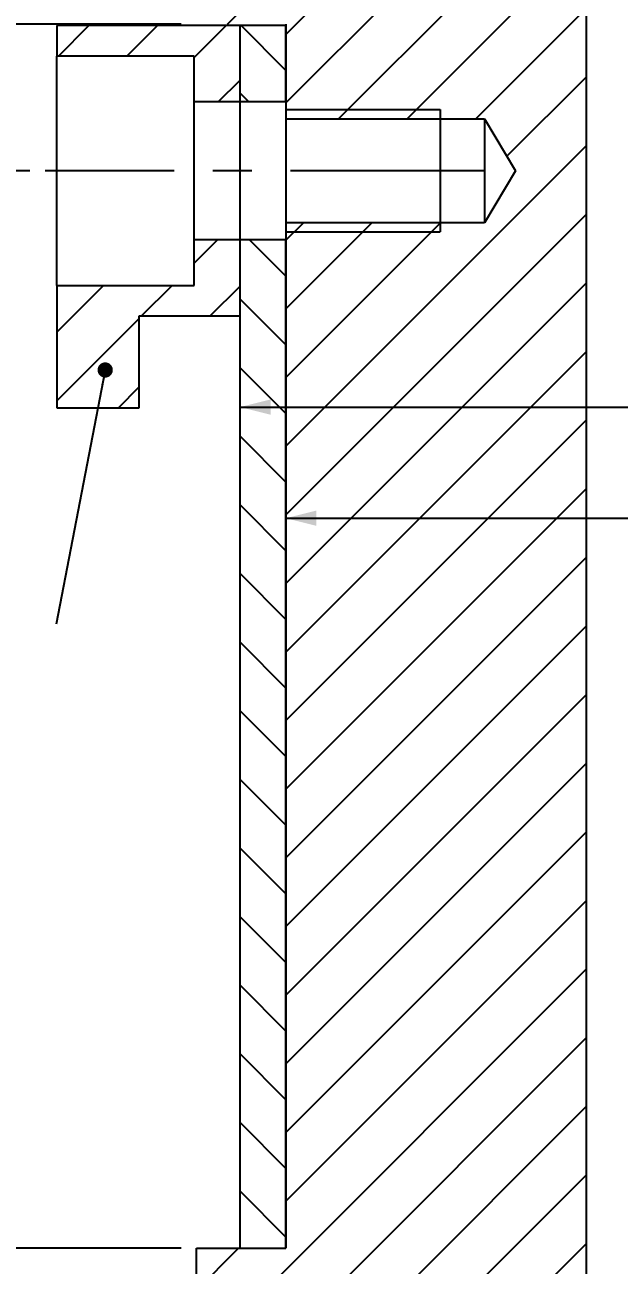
# Model space of a CAD drawing. Header units: millimetres. Extents: x 8 to 867, y 8 to 585.
# Drawn here: x 267 to 305.9, y 203.5 to 284.7 of the extents above; entities that cross this region are included whole.
import ezdxf

# ---------------------------------------------------------------- set-up
doc = ezdxf.new("R2010")
doc.units = ezdxf.units.MM
doc.linetypes.add('CENTERX2', pattern=[20.32, 12.7, -2.54, 2.54, -2.54])
for name, color, linetype in [('CENTERLINE', 4, 'CENTERX2'), ('DIMENSIONS', 2, 'Continuous'), ('HATCH', 3, 'Continuous'), ('TEXT', 2, 'Continuous')]:
    doc.layers.add(name, color=color, linetype=linetype)
doc.layers.add('OUTLINE', color=7, linetype='Continuous', lineweight=25)
doc.styles.add('SLDTEXTSTYLE0', font='TXT', dxfattribs={"width": 0.75})
doc.dimstyles.new('SLDDIMSTYLE18', dxfattribs={"dimtxt": 0.18, "dimasz": 1, "dimexe": 0, "dimexo": 0.0625, "dimgap": 0, "dimtad": 0, "dimtih": 1, "dimtoh": 1, "dimdec": 0, "dimrnd": 1e-09, "dimzin": 0, "dimdsep": 46, "dimtxsty": 'Standard', "dimblk1": 'DOT', "dimblk2": 'DOT', "dimsah": 1, "dimcen": 0.09, "dimadec": 0, "dimazin": 0, "dimtfac": 1, "dimtdec": 0, "dimtofl": 0, "dimtmove": 0, "dimatfit": 3, "dimldrblk": 'DOT', "dimfxl": 0, "dimfrac": 2, "dimtolj": 1, "dimtzin": 0, "dimarcsym": 0})
doc.dimstyles.new('SLDDIMSTYLE2', dxfattribs={"dimtxt": 3.5, "dimasz": 2, "dimexe": 0, "dimexo": 0.0625, "dimgap": 0.875, "dimtad": 1, "dimrnd": 1e-09, "dimzin": 12, "dimdsep": 46, "dimtxsty": 'SLDTEXTSTYLE0', "dimsah": 1, "dimcen": 0.09, "dimadec": 0, "dimazin": 3, "dimtfac": 1, "dimtofl": 0, "dimtmove": 0, "dimatfit": 3, "dimfxl": 0, "dimfrac": 2, "dimtolj": 1, "dimtzin": 12, "dimarcsym": 0})
doc.dimstyles.new('SLDDIMSTYLE3', dxfattribs={"dimtxt": 3.5, "dimasz": 2, "dimexe": 0, "dimexo": 0.0625, "dimgap": 0.875, "dimtad": 1, "dimrnd": 1e-09, "dimzin": 12, "dimdsep": 46, "dimtxsty": 'SLDTEXTSTYLE0', "dimsah": 1, "dimcen": 0.09, "dimadec": 0, "dimazin": 3, "dimtol": 1, "dimtp": 0.05, "dimtm": 0.05, "dimtfac": 1, "dimtofl": 0, "dimtmove": 0, "dimatfit": 3, "dimfxl": 0, "dimfrac": 2, "dimtolj": 1, "dimarcsym": 0})

# ---------------------------------------------------------------- blocks, each defined once
blk = doc.blocks.new('_D_3')
at = {"layer": 'DIMENSIONS'}
for p, q in [((275.259, 410.833), (228.903, 410.833)), ((230.903, 275.133), (230.903, 410.833)), ((267.299, 275.133), (228.903, 275.133))]:
    blk.add_line(p, q, dxfattribs=at)
for points in [[(230.903, 410.833), (230.403, 408.833), (231.403, 408.833)], [(230.903, 275.133), (231.403, 277.133), (230.403, 277.133)]]:
    blk.add_solid(points, dxfattribs=at)
at = {"layer": 'DIMENSIONS', "attachment_point": 1, "rotation": 90, "style": 'SLDTEXTSTYLE0'}
for s, insert, char_height in [('±0,05', (227.404, 345.485), 2.5), ('135,7', (226.391, 332.558), 3.5)]:
    blk.add_mtext(s, dxfattribs=dict(at, insert=insert, char_height=char_height))
blk = doc.blocks.new('_D_26')
at = {"layer": 'DIMENSIONS'}
for p, q in [((288.259, 429.833), (219.059, 429.833)), ((221.059, 429.833), (221.059, 160.579)), ((308.709, 160.579), (219.059, 160.579))]:
    blk.add_line(p, q, dxfattribs=at)
for points in [[(221.059, 429.833), (220.559, 427.833), (221.559, 427.833)], [(221.059, 160.579), (221.559, 162.579), (220.559, 162.579)]]:
    blk.add_solid(points, dxfattribs=at)
at = {"layer": 'DIMENSIONS', "attachment_point": 1, "rotation": 90, "style": 'SLDTEXTSTYLE0'}
for s, insert, char_height in [('±0,05', (217.56, 299.001), 2.5), ('269,25', (216.547, 283.488), 3.5)]:
    blk.add_mtext(s, dxfattribs=dict(at, insert=insert, char_height=char_height))
blk = doc.blocks.new('_D_36')
at = {"layer": 'DIMENSIONS'}
blk.add_line((284.059, 252.403), (424.359, 252.403), dxfattribs=at)
for points in [[(284.059, 252.403), (286.059, 251.903), (286.059, 252.903)], [(424.359, 252.403), (422.359, 252.903), (422.359, 251.903)]]:
    blk.add_solid(points, dxfattribs=at)
at = {"layer": 'DIMENSIONS', "insert": (327.165, 256.914), "char_height": 3.5, "attachment_point": 1, "style": 'SLDTEXTSTYLE0'}
blk.add_mtext('140,3', dxfattribs=at)
blk = doc.blocks.new('_D_37')
at = {"layer": 'DIMENSIONS'}
blk.add_line((281.059, 259.672), (354.209, 259.672), dxfattribs=at)
for points in [[(281.059, 259.672), (283.059, 259.172), (283.059, 260.172)], [(354.209, 259.672), (352.209, 260.172), (352.209, 259.172)]]:
    blk.add_solid(points, dxfattribs=at)
at = {"layer": 'DIMENSIONS', "insert": (327.166, 264.184), "char_height": 3.5, "attachment_point": 1, "style": 'SLDTEXTSTYLE0'}
blk.add_mtext('73,15', dxfattribs=at)
blk = doc.blocks.new('_D_39')
at = {"layer": 'DIMENSIONS'}
for p, q in [((277.209, 284.733), (237.227, 284.733)), ((239.227, 284.733), (239.227, 204.633)), ((277.209, 204.633), (237.227, 204.633))]:
    blk.add_line(p, q, dxfattribs=at)
for points in [[(239.227, 284.733), (238.727, 282.733), (239.727, 282.733)], [(239.227, 204.633), (239.727, 206.633), (238.727, 206.633)]]:
    blk.add_solid(points, dxfattribs=at)
at = {"layer": 'DIMENSIONS', "insert": (234.715, 240.159), "char_height": 3.5, "attachment_point": 1, "rotation": 90, "style": 'SLDTEXTSTYLE0'}
blk.add_mtext('80,1', dxfattribs=at)
blk = doc.blocks.new('_Dot')
at = {"color": 0, "linetype": 'ByBlock', "lineweight": -2}
blk.add_line((-0.5, 0), (-1, 0), dxfattribs=at)
at = {"color": 0, "linetype": 'ByBlock', "const_width": 0.5}
blk.add_lwpolyline([(-0.25, 0, 1), (0.25, 0, 1)], format="xyb", close=True, dxfattribs=at)

msp = doc.modelspace()

# ---------------------------------------------------------------- hatches: boundary and pattern name
at = {"layer": 'HATCH'}
h = msp.add_hatch(dxfattribs=at)
h.set_pattern_fill('ANSI31', color=256, angle=3e-322, style=0)
edge = h.paths.add_edge_path(flags=0)
edge.add_line((289.25884, 346.13342), (279.08752, 335.9621))
edge.add_arc((281.20884, 333.84078), 3, 135, 180)
edge.add_line((278.20884, 333.84078), (278.20884, 284.73342))
edge.add_line((278.20884, 284.73342), (284.05884, 284.73342))
edge.add_line((284.05884, 284.73342), (284.05884, 278.53342))
edge.add_line((284.05884, 278.53342), (297.05884, 278.53342))
edge.add_line((297.05884, 278.53342), (299.10177, 275.13342))
edge.add_line((299.10177, 275.13342), (297.05884, 271.73342))
edge.add_line((297.05884, 271.73342), (284.05884, 271.73342))
edge.add_line((284.05884, 271.73342), (284.05884, 204.63342))
edge.add_line((284.05884, 204.63342), (278.20884, 204.63342))
edge.add_line((278.20884, 204.63342), (278.20884, 163.57876))
edge.add_arc((281.20884, 163.57876), 3, 180, 270)
edge.add_line((281.20884, 160.57876), (303.70884, 160.57876))
edge.add_line((303.70884, 160.57876), (303.70884, 429.83342))
edge.add_line((303.70884, 429.83342), (289.25884, 429.83342))
edge.add_line((289.25884, 429.83342), (289.25884, 410.83342))
edge.add_line((289.25884, 410.83342), (289.25884, 346.13342))
h = msp.add_hatch(dxfattribs=at)
h.set_pattern_fill('ANSI31', color=256, style=0)
h.paths.add_polyline_path([(281.05884, 284.63342), (269.05884, 284.63342), (269.05884, 282.63342), (278.05884, 282.63342), (278.05884, 279.63342), (281.05884, 279.63342)], flags=0)
h = msp.add_hatch(dxfattribs=at)
h.set_pattern_fill('ANSI31', color=256, angle=90, style=0)
h.paths.add_polyline_path([(284.05884, 284.63342), (281.05884, 284.63342), (281.05884, 279.63342), (284.05884, 279.63342)], flags=0)
h = msp.add_hatch(dxfattribs=at)
h.set_pattern_fill('ANSI31', color=256, style=0)
h.paths.add_polyline_path([(274.45884, 265.63342), (281.05884, 265.63342), (281.05884, 270.63342), (278.05884, 270.63342), (278.05884, 267.63342), (269.05884, 267.63342), (269.05884, 259.63342), (274.45884, 259.63342)], flags=0)
h = msp.add_hatch(dxfattribs=at)
h.set_pattern_fill('ANSI31', color=256, angle=90, style=0)
h.paths.add_polyline_path([(281.05884, 204.63342), (284.05884, 204.63342), (284.05884, 270.63342), (281.05884, 270.63342)], flags=0)

# ---------------------------------------------------------------- linework, layer by layer
at = {"layer": 'CENTERLINE'}
msp.add_line((297.05884, 275.13342), (268.29904, 275.13342), dxfattribs=at)
at = {"layer": 'OUTLINE'}
for p, q in [((303.70884, 429.83342), (303.70884, 160.57875)), ((281.05884, 284.63342), (269.05884, 284.63342)), ((269.05884, 284.63342), (269.05884, 282.63342)), ((281.05884, 279.63342), (281.05884, 284.63342)), ((284.05884, 284.63342), (281.05884, 284.63342)), ((284.05884, 284.73342), (284.05884, 278.53342)), ((284.05884, 279.63342), (284.05884, 284.63342)), ((278.05884, 282.63342), (269.05884, 282.63342)), ((269.05884, 267.63342), (269.05884, 282.63342)), ((278.05884, 279.63342), (278.05884, 282.63342)), ((281.05884, 279.63342), (278.05884, 279.63342)), ((278.05884, 270.63342), (278.05884, 279.63342)), ((281.05884, 270.63342), (281.05884, 279.63342)), ((284.05884, 279.63342), (281.05884, 279.63342)), ((284.05884, 279.13342), (294.15884, 279.13342)), ((284.05884, 278.53342), (297.05884, 278.53342)), ((284.05884, 278.53342), (284.05884, 271.73342)), ((294.15884, 279.13342), (294.15884, 271.13342)), ((297.05884, 278.53342), (299.10176, 275.13342)), ((297.05884, 278.53342), (297.05884, 271.73342)), ((299.10176, 275.13342), (297.05884, 271.73342)), ((284.05884, 271.73342), (284.05884, 204.63342)), ((297.05884, 271.73342), (284.05884, 271.73342)), ((284.05884, 271.13342), (294.15884, 271.13342)), ((278.05884, 267.63342), (278.05884, 270.63342)), ((278.05884, 270.63342), (281.05884, 270.63342)), ((281.05884, 265.63342), (281.05884, 270.63342)), ((281.05884, 270.63342), (284.05884, 270.63342)), ((281.05884, 204.63342), (281.05884, 270.63342)), ((284.05884, 204.63342), (284.05884, 270.63342)), ((269.05884, 267.63342), (278.05884, 267.63342)), ((269.05884, 267.63342), (269.05884, 259.63342)), ((274.45884, 259.63342), (274.45884, 265.63342)), ((274.45884, 265.63342), (281.05884, 265.63342)), ((269.05884, 259.63342), (274.45884, 259.63342)), ((278.20884, 163.57876), (278.20884, 204.63342)), ((278.20884, 204.63342), (284.05884, 204.63342)), ((281.05884, 204.63342), (284.05884, 204.63342))]:
    msp.add_line(p, q, dxfattribs=at)

# ---------------------------------------------------------------- dimensions: what is measured, and where the dimension line sits
at = {"layer": 'DIMENSIONS'}
for base, p1, p2, dimstyle, picture, middle in [((221.05884, 160.57876), (289.25884, 429.83342), (309.70884, 160.57876), 'SLDDIMSTYLE3', '_D_26', (221.05884, 295.20609)), ((230.903, 410.83342), (268.29904, 275.13342), (276.25884, 410.83342), 'SLDDIMSTYLE3', '_D_3', (230.903, 342.98342)), ((239.22669, 204.63342), (278.20884, 284.73342), (278.20884, 204.63342), 'SLDDIMSTYLE2', '_D_39', (239.22669, 244.68342))]:
    dim = msp.add_linear_dim(base=base, p1=p1, p2=p2, angle=90, dimstyle=dimstyle, dxfattribs=at)
    dim.commit()
    dim.dimension.update_dxf_attribs({"geometry": picture, "text_midpoint": middle, "dimtype": 160})
for base, p1, p2, picture, middle in [((354.20884, 259.67235), (281.05884, 279.63342), (354.20884, 158.57876), '_D_37', (332.98392, 259.67235)), ((424.35884, 252.40259), (284.05884, 271.73342), (424.35884, 271.73342), '_D_36', (332.98268, 252.40259))]:
    dim = msp.add_linear_dim(base=base, p1=p1, p2=p2, dimstyle='SLDDIMSTYLE2', dxfattribs=at)
    dim.commit()
    dim.dimension.update_dxf_attribs({"geometry": picture, "text_midpoint": middle, "dimtype": 160})

# ---------------------------------------------------------------- leaders
at = {"layer": 'TEXT'}
msp.add_leader([(272.22958, 262.09834), (269.01226, 245.4776)], dimstyle='SLDDIMSTYLE18', dxfattribs=at)

doc.saveas('drawing.dxf')
